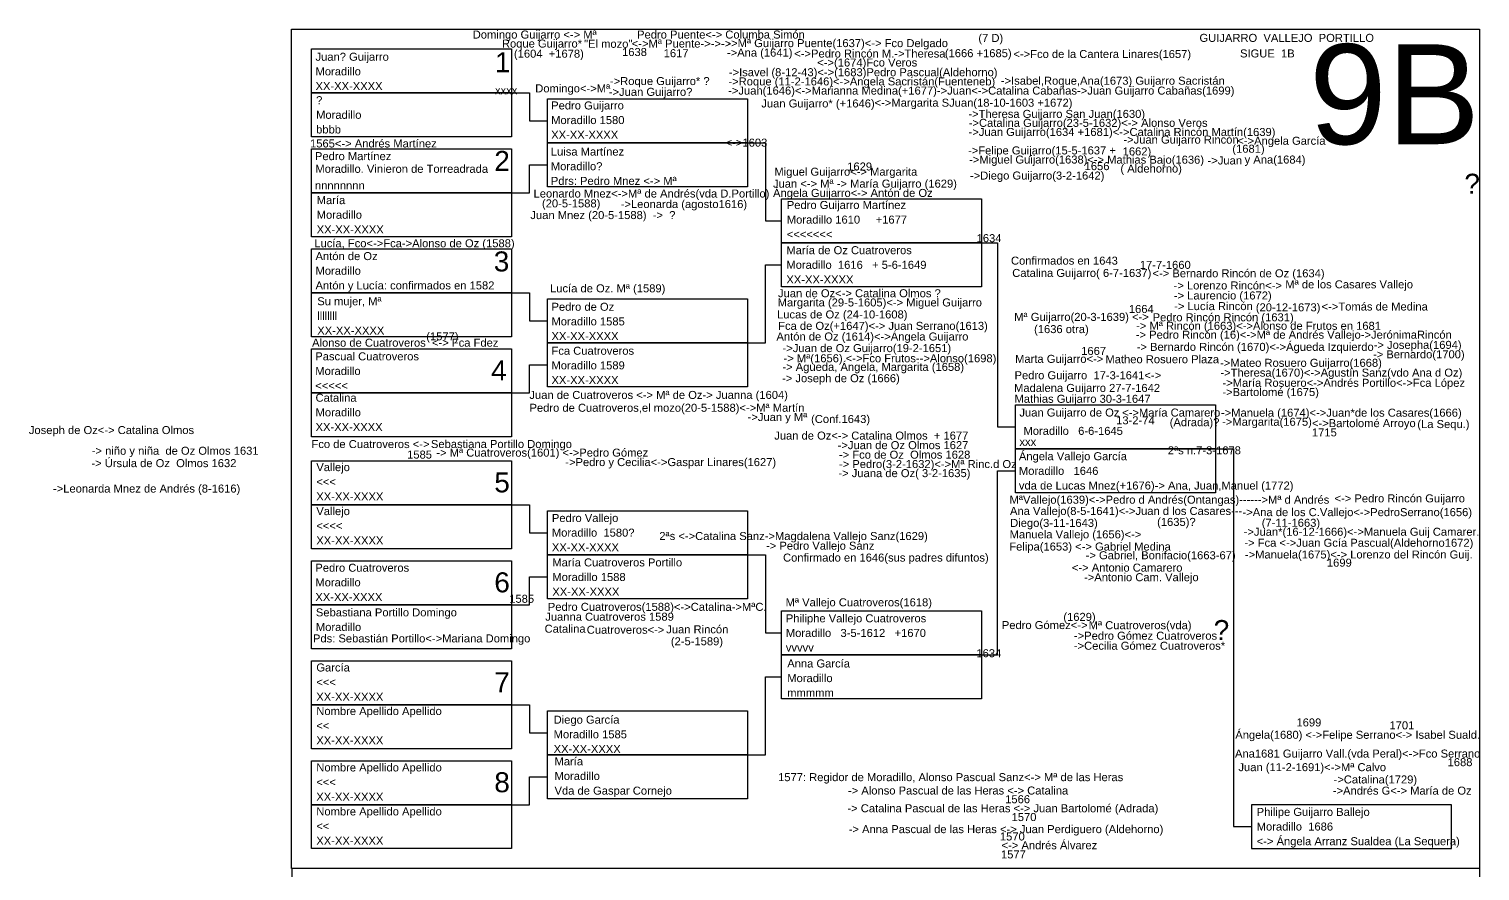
# Model space of a CAD drawing. Header units: millimetres. Extents: x -16844 to 23151, y -8543 to 4892.
# Drawn here: x -3574.9 to -3212.1, y -790.7 to -580.1 of the extents above; entities that cross this region are included whole.
import ezdxf
from ezdxf.enums import TextEntityAlignment as Align

# ---------------------------------------------------------------- set-up
doc = ezdxf.new("R2010")
doc.units = ezdxf.units.MM
doc.layers.add('Guijarro', color=90, linetype='Continuous')
doc.styles.add('Arial', font='arial.ttf', dxfattribs={"height": 0.01})

# ---------------------------------------------------------------- blocks, each defined once
blk = doc.blocks.new('Hoja superior')
for points in [[(0, 210), (297, 210), (297, 0), (0, 0)], [(5, 205), (55, 205), (55, 194), (5, 194)], [(5, 194), (55, 194), (55, 183), (5, 183)], [(64, 192.5), (114, 192.5), (114, 181.5), (64, 181.5)], [(64, 181.5), (114, 181.5), (114, 170.5), (64, 170.5)], [(5, 180), (55, 180), (55, 169), (5, 169)], [(5, 169), (55, 169), (55, 158), (5, 158)], [(122.5, 167.5), (172.5, 167.5), (172.5, 156.5), (122.5, 156.5)], [(122.5, 156.5), (172.5, 156.5), (172.5, 145.5), (122.5, 145.5)], [(5, 155), (55, 155), (55, 144), (5, 144)], [(5, 144), (55, 144), (55, 133), (5, 133)], [(64, 142.5), (114, 142.5), (114, 131.5), (64, 131.5)], [(64, 131.5), (114, 131.5), (114, 120.5), (64, 120.5)], [(5, 130), (55, 130), (55, 119), (5, 119)], [(5, 119), (55, 119), (55, 108), (5, 108)], [(181, 116), (231, 116), (231, 105), (181, 105)], [(5, 102), (55, 102), (55, 91), (5, 91)], [(181, 105), (231, 105), (231, 94), (181, 94)], [(5, 91), (55, 91), (55, 80), (5, 80)], [(64, 89.5), (114, 89.5), (114, 78.5), (64, 78.5)], [(5, 77), (55, 77), (55, 66), (5, 66)], [(64, 78.5), (114, 78.5), (114, 67.5), (64, 67.5)], [(5, 66), (55, 66), (55, 55), (5, 55)], [(122.5, 64.5), (172.5, 64.5), (172.5, 53.5), (122.5, 53.5)], [(5, 52), (55, 52), (55, 41), (5, 41)], [(122.5, 53.5), (172.5, 53.5), (172.5, 42.5), (122.5, 42.5)], [(5, 41), (55, 41), (55, 30), (5, 30)], [(64, 39.5), (114, 39.5), (114, 28.5), (64, 28.5)], [(5, 27), (55, 27), (55, 16), (5, 16)], [(64, 28.5), (114, 28.5), (114, 17.5), (64, 17.5)], [(5, 16), (55, 16), (55, 5), (5, 5)], [(240, 5), (290, 5), (290, 16), (240, 16)]]:
    blk.add_lwpolyline(points, close=True)
for points in [[(55, 194), (59.5, 194), (59.5, 187), (64, 187)], [(114, 181.5), (118.5, 181.5), (118.5, 162), (122.5, 162)], [(55, 169), (59.5, 169), (59.5, 176), (64, 176)], [(172.5, 156.5), (176.5, 156.5), (176.5, 110.5), (181, 110.5)], [(114, 131.5), (118.5, 131.5), (118.5, 151), (122.5, 151)], [(55, 144), (59.5, 144), (59.5, 137), (64, 137)], [(55, 119), (59.5, 119), (59.5, 126), (64, 126)], [(231, 105), (235.5, 105), (235.5, 10.5), (240, 10.5)], [(172.5, 53.5), (176.5, 53.5), (176.5, 99.5), (181, 99.5)], [(55, 91), (59.5, 91), (59.5, 84), (64, 84)], [(114, 78.5), (118.5, 78.5), (118.5, 59), (122.5, 59)], [(55, 66), (59.5, 66), (59.5, 73), (64, 73)], [(114, 28.5), (118.5, 28.5), (118.5, 48), (122.5, 48)], [(55, 41), (59.5, 41), (59.5, 34), (64, 34)], [(55, 16), (59.5, 16), (59.5, 23), (64, 23)]]:
    blk.add_lwpolyline(points)
blk = doc.blocks.new('Hoja inferior')
for points in [[(0, -210), (297, -210), (297, 0), (0, 0)], [(5, -16), (55, -16), (55, -5), (5, -5)], [(240, -5), (290, -5), (290, -16), (240, -16)], [(5, -27), (55, -27), (55, -16), (5, -16)], [(64, -28.5), (114, -28.5), (114, -17.5), (64, -17.5)], [(64, -39.5), (114, -39.5), (114, -28.5), (64, -28.5)], [(5, -41), (55, -41), (55, -30), (5, -30)], [(5, -52), (55, -52), (55, -41), (5, -41)], [(122.5, -53.5), (172.5, -53.5), (172.5, -42.5), (122.5, -42.5)], [(122.5, -64.5), (172.5, -64.5), (172.5, -53.5), (122.5, -53.5)], [(5, -66), (55, -66), (55, -55), (5, -55)], [(5, -77), (55, -77), (55, -66), (5, -66)], [(64, -78.5), (114, -78.5), (114, -67.5), (64, -67.5)], [(64, -89.5), (114, -89.5), (114, -78.5), (64, -78.5)], [(5, -91), (55, -91), (55, -80), (5, -80)], [(5, -102), (55, -102), (55, -91), (5, -91)], [(181, -105), (231, -105), (231, -94), (181, -94)], [(181, -116), (231, -116), (231, -105), (181, -105)], [(5, -119), (55, -119), (55, -108), (5, -108)], [(5, -130), (55, -130), (55, -119), (5, -119)], [(64, -131.5), (114, -131.5), (114, -120.5), (64, -120.5)], [(5, -144), (55, -144), (55, -133), (5, -133)], [(64, -142.5), (114, -142.5), (114, -131.5), (64, -131.5)], [(5, -155), (55, -155), (55, -144), (5, -144)], [(122.5, -156.5), (172.5, -156.5), (172.5, -145.5), (122.5, -145.5)], [(5, -169), (55, -169), (55, -158), (5, -158)], [(122.5, -167.5), (172.5, -167.5), (172.5, -156.5), (122.5, -156.5)], [(5, -180), (55, -180), (55, -169), (5, -169)], [(64, -181.5), (114, -181.5), (114, -170.5), (64, -170.5)], [(5, -194), (55, -194), (55, -183), (5, -183)], [(64, -192.5), (114, -192.5), (114, -181.5), (64, -181.5)], [(5, -205), (55, -205), (55, -194), (5, -194)]]:
    blk.add_lwpolyline(points, close=True)
for points in [[(231, -105), (235.5, -105), (235.5, -10.5), (240, -10.5)], [(55, -16), (59.5, -16), (59.5, -23), (64, -23)], [(114, -28.5), (118.5, -28.5), (118.5, -48), (122.5, -48)], [(55, -41), (59.5, -41), (59.5, -34), (64, -34)], [(172.5, -53.5), (176.5, -53.5), (176.5, -99.5), (181, -99.5)], [(114, -78.5), (118.5, -78.5), (118.5, -59), (122.5, -59)], [(55, -66), (59.5, -66), (59.5, -73), (64, -73)], [(55, -91), (59.5, -91), (59.5, -84), (64, -84)], [(172.5, -156.5), (176.5, -156.5), (176.5, -110.5), (181, -110.5)], [(55, -119), (59.5, -119), (59.5, -126), (64, -126)], [(114, -131.5), (118.5, -131.5), (118.5, -151), (122.5, -151)], [(55, -144), (59.5, -144), (59.5, -137), (64, -137)], [(114, -181.5), (118.5, -181.5), (118.5, -162), (122.5, -162)], [(55, -169), (59.5, -169), (59.5, -176), (64, -176)], [(55, -194), (59.5, -194), (59.5, -187), (64, -187)]]:
    blk.add_lwpolyline(points)
blk = doc.blocks.new('Casilla')
at = {"style": 'Arial'}
for tag, p in [('NOMBRE', (0.88, 8.08)), ('LUGAR_NACIMIENTO', (0.88, 4.42)), ('FECHA', (0.88, 0.75))]:
    blk.add_attdef(tag, p, '', height=2, dxfattribs=at)
blk = doc.blocks.new('Hermanos')
at = {"style": 'Arial'}
blk.add_attdef('NOMBRE', (0, 0), '', height=2, dxfattribs=at)

msp = doc.modelspace()

# ---------------------------------------------------------------- block references
ref = msp.add_blockref('Hermanos', (-3500.41, -582.51))
ref.add_attrib('NOMBRE', '                                               Domingo Guijarro <-> Mª             Pedro Puente<-> Columba Simón', (-3500.41, -582.51), dxfattribs={"color": 111, "height": 2, "style": 'Arial'})
ref = msp.add_blockref('Hermanos', (-3456.63, -584.76))
ref.add_attrib('NOMBRE', 'Roque Guijarro*                <->Mª Puente->->->', (-3456.63, -584.76), dxfattribs={"color": 111, "height": 2, "style": 'Arial'})
for name, p, values in [('Hermanos', (-3437.64, -584.82), {'NOMBRE': '  "El mozo" '}), ('Hermanos', (-3405.7, -584.65), {'NOMBRE': '       ->Mª Guijarro Puente(1637)<-> Fco Delgado'}), ('Casilla', (-3504.11, -596.14), {'NOMBRE': 'Juan? Guijarro', 'LUGAR_NACIMIENTO': 'Moradillo', 'FECHA': 'XX-XX-XXXX'}), ('Hermanos', (-3454.4, -587.29), {'NOMBRE': ' (1604  +1678)'}), ('Hermanos', (-3426.6, -586.88), {'NOMBRE': '1638   '}), ('Hermanos', (-3416.19, -587.17), {'NOMBRE': '1617  '}), ('Hermanos', (-3401.93, -587.02), {'NOMBRE': '  ->Ana (1641) '}), ('Hermanos', (-3401.4, -587.26), {'NOMBRE': '                       <->Pedro Rincón M.->Theresa '}), ('Hermanos', (-3394.88, -589.5), {'NOMBRE': '                      <->(1674)Fco Veros '}), ('Hermanos', (-3369.19, -587.17), {'NOMBRE': '                              (1666 +1685)'}), ('Hermanos', (-3328.76, -587.37), {'NOMBRE': '<->Fco de la Cantera Linares(1657)'}), ('Hermanos', (-3417.75, -591.93), {'NOMBRE': '                       ->Isavel (8-12-43)<->(1683)Pedro Pascual(Aldehorno) '}), ('Hermanos', (-3419.48, -596.52), {'NOMBRE': '                         ->Juan(1646)<->Marianna Medina(+1677)->Juan<->Catalina Cabañas->Juan Guijarro Cabañas(1699)'}), ('Hermanos', (-3418.64, -594.23), {'NOMBRE': '                        ->Roque (11-2-1646)<->Ángela Sacristán(Fuenteneb) '}), ('Hermanos', (-3346.66, -594.05), {'NOMBRE': '                   ->Isabel,Roque,Ana(1673) Guijarro Sacristán'}), ('Casilla', (-3503.96, -607), {'NOMBRE': '?', 'LUGAR_NACIMIENTO': 'Moradillo ', 'FECHA': 'bbbb'}), ('Hermanos', (-3458.37, -596.46), {'NOMBRE': 'xxxx'}), ('Casilla', (-3445.2, -608.32), {'NOMBRE': 'Pedro Guijarro', 'LUGAR_NACIMIENTO': 'Moradillo 1580', 'FECHA': 'XX-XX-XXXX'}), ('Hermanos', (-3358.6, -606.87), {'NOMBRE': '                        ->Juan Guijarro(1634 +1681)<->Catalina Rincón Martín(1639)'}), ('Hermanos', (-3504.6, -609.75), {'NOMBRE': '1565<-> Andrés Martínez'}), ('Hermanos', (-3406.13, -609.54), {'NOMBRE': '       <->1603'}), ('Hermanos', (-3367.24, -608.78), {'NOMBRE': '                                                                                     ->Juan Guijarro Rincón'}), ('Hermanos', (-3285.68, -611.06), {'NOMBRE': '               (1681)'}), ('Hermanos', (-3289.09, -609.07), {'NOMBRE': '                     <->Ángela García           '}), ('Casilla', (-3445.28, -619.86), {'NOMBRE': 'Luisa Martínez', 'LUGAR_NACIMIENTO': 'Moradillo?', 'FECHA': 'Pdrs: Pedro Mnez <-> Mª'}), ('Hermanos', (-3357.96, -611.49), {'NOMBRE': '                       ->Felipe Guijarro(15-5-1637 +'}), ('Hermanos', (-3361.57, -613.77), {'NOMBRE': '                            ->Miguel Guijarro(1638)'}), ('Hermanos', (-3325.05, -613.8), {'NOMBRE': '                   <-> Mathias Bajo(1636)     '}), ('Hermanos', (-3301.45, -611.73), {'NOMBRE': '1662)   '}), ('Hermanos', (-3284.89, -614), {'NOMBRE': '      ->Juan '}), ('Hermanos', (-3332.28, -613.77), {'NOMBRE': '                                                                               y Ana(1684)'}), ('Hermanos', (-3388.51, -616.81), {'NOMBRE': 'Miguel Guijarro<-> Margarita'}), ('Hermanos', (-3370.31, -615.51), {'NOMBRE': '1629'}), ('Hermanos', (-3359.81, -617.77), {'NOMBRE': '                          ->Diego Guijarro(3-2-1642)'}), ('Hermanos', (-3325.71, -615.42), {'NOMBRE': '                   1656          '}), ('Hermanos', (-3322.97, -616.02), {'NOMBRE': '                           ( Aldehorno)'}), ('Hermanos', (-3449.5, -622.27), {'NOMBRE': ' Leonardo Mnez<->Mª de Andrés(vda D.Portillo)'}), ('Casilla', (-3503.82, -632), {'NOMBRE': 'María', 'LUGAR_NACIMIENTO': 'Moradillo', 'FECHA': 'XX-XX-XXXX'}), ('Hermanos', (-3460.59, -624.74), {'NOMBRE': '                  (20-5-1588)'}), ('Hermanos', (-3430.82, -624.9), {'NOMBRE': '     ->Leonarda (agosto1616)'}), ('Casilla', (-3386.29, -633.21), {'NOMBRE': 'Pedro Guijarro Martínez', 'LUGAR_NACIMIENTO': 'Moradillo 1610     +1677', 'FECHA': '<<<<<<<'}), ('Hermanos', (-3450.29, -627.66), {'NOMBRE': ' Juan Mnez (20-5-1588)  ->  ?'}), ('Hermanos', (-3503.53, -634.71), {'NOMBRE': 'Lucía, Fco<->Fca->Alonso de Oz (1588)'}), ('Casilla', (-3386.4, -644.52), {'NOMBRE': 'María de Oz Cuatroveros', 'LUGAR_NACIMIENTO': 'Moradillo  1616   + 5-6-1649', 'FECHA': 'XX-XX-XXXX'}), ('Hermanos', (-3351.93, -633.43), {'NOMBRE': '                  1634'}), ('Casilla', (-3504.11, -646), {'NOMBRE': 'Antón de Oz', 'LUGAR_NACIMIENTO': 'Moradillo', 'FECHA': 'Antón y Lucía: confirmados en 1582 '}), ('Hermanos', (-3307.26, -640.11), {'NOMBRE': '             17-7-1660'}), ('Hermanos', (-3329.06, -642.13), {'NOMBRE': 'Catalina Guijarro( 6-7-1637)'}), ('Hermanos', (-3444.6, -645.98), {'NOMBRE': 'Lucía de Oz. Mª (1589)'}), ('Casilla', (-3503.67, -657.29), {'NOMBRE': 'Su mujer, Mª', 'LUGAR_NACIMIENTO': 'llllllll', 'FECHA': 'XX-XX-XXXX'}), ('Casilla', (-3445.12, -658.67), {'NOMBRE': 'Pedro de Oz', 'LUGAR_NACIMIENTO': 'Moradillo 1585', 'FECHA': 'XX-XX-XXXX'}), ('Hermanos', (-3387.7, -649.51), {'NOMBRE': 'Margarita (29-5-1605)<-> Miguel Guijarro'}), ('Hermanos', (-3313.88, -651.15), {'NOMBRE': '                  1664'}), ('Hermanos', (-3288.66, -647.77), {'NOMBRE': '-> Laurencio (1672)'}), ('Hermanos', (-3268.17, -650.73), {'NOMBRE': '(20-12-1673)'}), ('Hermanos', (-3328.56, -653.12), {'NOMBRE': 'Mª Guijarro(20-3-1639) <-> '}), ('Hermanos', (-3476.32, -657.98), {'NOMBRE': ' (1577)'}), ('Hermanos', (-3387.57, -655.36), {'NOMBRE': 'Fca de Oz(+1647)<-> Juan Serrano(1613)'}), ('Hermanos', (-3298.17, -657.57), {'NOMBRE': '-> Pedro Rincón (16)<->Mª de Andrés Vallejo->JerónimaRincón'}), ('Hermanos', (-3298.09, -655.35), {'NOMBRE': '-> Mª Rincón (1663)<->Alonso de Frutos en 1681'}), ('Hermanos', (-3504.09, -659.57), {'NOMBRE': 'Alonso de Cuatroveros  <-> Fca Fdez'}), ('Casilla', (-3445.12, -669.67), {'NOMBRE': 'Fca Cuatroveros', 'LUGAR_NACIMIENTO': 'Moradillo 1589', 'FECHA': 'XX-XX-XXXX'}), ('Hermanos', (-3386.48, -660.93), {'NOMBRE': '->Juan de Oz Guijarro(19-2-1651)'}), ('Hermanos', (-3312.59, -661.64), {'NOMBRE': ' 1667'}), ('Hermanos', (-3293.03, -660.12), {'NOMBRE': '                                                                      -> Josepha(1694)'}), ('Casilla', (-3504.17, -671.07), {'NOMBRE': 'Pascual Cuatroveros', 'LUGAR_NACIMIENTO': 'Moradillo ', 'FECHA': '<<<<<'}), ('Hermanos', (-3386.52, -665.63), {'NOMBRE': '-> Águeda, Ángela, Margarita (1658)'}), ('Hermanos', (-3328.34, -663.62), {'NOMBRE': 'Marta Guijarro<->'}), ('Hermanos', (-3277.1, -664.61), {'NOMBRE': '->Mateo Rosuero Guijarro(1668)  '}), ('Hermanos', (-3386.6, -668.46), {'NOMBRE': '-> Joseph de Oz (1666)'}), ('Hermanos', (-3328.48, -667.72), {'NOMBRE': 'Pedro Guijarro  17-3-1641<->'}), ('Hermanos', (-3277.03, -667.06), {'NOMBRE': '->Theresa(1670)<->Agustín Sanz(vdo Ana d Oz)'}), ('Hermanos', (-3449.76, -672.64), {'NOMBRE': 'Juan de Cuatroveros <-> Mª de Oz-> Juanna (1604)'}), ('Hermanos', (-3328.6, -670.89), {'NOMBRE': 'Madalena Guijarro 27-7-1642'}), ('Hermanos', (-3277.31, -671.92), {'NOMBRE': ' ->Bartolomé (1675)'}), ('Casilla', (-3504.1, -681.42), {'NOMBRE': 'Catalina', 'LUGAR_NACIMIENTO': 'Moradillo', 'FECHA': 'XX-XX-XXXX'}), ('Hermanos', (-3449.74, -675.85), {'NOMBRE': 'Pedro de Cuatroveros,el mozo(20-5-1588)<->Mª Martín  '}), ('Hermanos', (-3328.49, -673.61), {'NOMBRE': 'Mathias Guijarro 30-3-1647'}), ('Hermanos', (-3395.99, -678.17), {'NOMBRE': ' ->Juan y Mª '}), ('Hermanos', (-3380.12, -678.66), {'NOMBRE': ' (Conf.1643)'}), ('Hermanos', (-3315.5, -678.99), {'NOMBRE': '                13-2-74'}), ('Hermanos', (-3301.57, -677.05), {'NOMBRE': '<->María Camarero'}), ('Hermanos', (-3302.11, -679.46), {'NOMBRE': '                (Adrada)?'}), ('Hermanos', (-3276.59, -679.35), {'NOMBRE': '->Margarita(1675)          '}), ('Hermanos', (-3254.13, -679.7), {'NOMBRE': '<->Bartolomé Arroyo '}), ('Hermanos', (-3237.1, -679.93), {'NOMBRE': '            (La Sequ.)'}), ('Hermanos', (-3268.11, -682.01), {'NOMBRE': '                  1715'}), ('Casilla', (-3328.27, -696.05), {'NOMBRE': 'Ángela Vallejo García', 'LUGAR_NACIMIENTO': 'Moradillo   1646', 'FECHA': 'vda de Lucas Mnez(+1676)-> Ana, Juan,Manuel (1772)                         '}), ('Hermanos', (-3290.94, -686.49), {'NOMBRE': ' 2ªs n.7-3-1678'}), ('Casilla', (-3503.91, -698.78), {'NOMBRE': 'Vallejo', 'LUGAR_NACIMIENTO': '<<<', 'FECHA': 'XX-XX-XXXX'}), ('Hermanos', (-3446.23, -689.44), {'NOMBRE': '       ->Pedro y Cecilia<->Gaspar Linares(1627)'}), ('Casilla', (-3503.91, -709.78), {'NOMBRE': 'Vallejo', 'LUGAR_NACIMIENTO': '<<<<', 'FECHA': 'XX-XX-XXXX'}), ('Hermanos', (-3329.62, -701.66), {'NOMBRE': 'Ana Vallejo(8-5-1641)<->Juan d los Casares---'}), ('Hermanos', (-3329.73, -698.84), {'NOMBRE': 'MªVallejo(1639)<->Pedro d Andrés(Ontangas)------>Mª d Andrés'}), ('Hermanos', (-3271.49, -701.96), {'NOMBRE': '->Ana de los C.Vallejo<->PedroSerrano(1656)'}), ('Casilla', (-3445.02, -711.5), {'NOMBRE': 'Pedro Vallejo', 'LUGAR_NACIMIENTO': 'Moradillo  1580?', 'FECHA': 'XX-XX-XXXX'}), ('Hermanos', (-3329.57, -704.65), {'NOMBRE': 'Diego(3-11-1643)'}), ('Hermanos', (-3306.81, -704.4), {'NOMBRE': '                  (1635)?'}), ('Hermanos', (-3266.69, -704.62), {'NOMBRE': '(7-11-1663) '}), ('Hermanos', (-3329.71, -707.51), {'NOMBRE': 'Manuela Vallejo (1656)<->'}), ('Hermanos', (-3329.79, -710.56), {'NOMBRE': 'Felipa(1653) <-> Gabriel Medina '}), ('Hermanos', (-3343.31, -712.74), {'NOMBRE': '                                          -> Gabriel, Bonifacio(1663-67)'}), ('Hermanos', (-3271.02, -709.61), {'NOMBRE': '-> Fca <->Juan Gcía Pascual(Aldehorno1672)'}), ('Casilla', (-3504.15, -723.94), {'NOMBRE': 'Pedro Cuatroveros', 'LUGAR_NACIMIENTO': 'Moradillo', 'FECHA': 'XX-XX-XXXX'}), ('Casilla', (-3444.91, -722.61), {'NOMBRE': 'María Cuatroveros Portillo', 'LUGAR_NACIMIENTO': 'Moradillo 1588', 'FECHA': 'XX-XX-XXXX'}), ('Hermanos', (-3386.35, -713.32), {'NOMBRE': 'Confirmado en 1646(sus padres difuntos)'}), ('Hermanos', (-3314.93, -715.83), {'NOMBRE': ' <-> Antonio Camarero '}), ('Hermanos', (-3265.14, -714.59), {'NOMBRE': '                   1699'}), ('Hermanos', (-3312.66, -718.23), {'NOMBRE': '  ->Antonio Cam. Vallejo'}), ('Hermanos', (-3386.49, -724.51), {'NOMBRE': ' Mª Vallejo Cuatroveros(1618)'}), ('Casilla', (-3386.53, -736.59), {'NOMBRE': 'Philiphe Vallejo Cuatroveros', 'LUGAR_NACIMIENTO': 'Moradillo   3-5-1612   +1670', 'FECHA': 'vvvvv'}), ('Hermanos', (-3337.09, -730.2), {'NOMBRE': '       Pedro Gómez<->'}), ('Hermanos', (-3316.94, -730.23), {'NOMBRE': '         Mª Cuatroveros(vda)'}), ('Hermanos', (-3347.01, -732.86), {'NOMBRE': '                                           ->Pedro Gómez Cuatroveros '}), ('Hermanos', (-3338.02, -737.24), {'NOMBRE': '1634'}), ('Casilla', (-3503.91, -748.89), {'NOMBRE': 'García', 'LUGAR_NACIMIENTO': '<<<', 'FECHA': 'XX-XX-XXXX'}), ('Casilla', (-3386.18, -747.89), {'NOMBRE': 'Anna García', 'LUGAR_NACIMIENTO': 'Moradillo                                    ', 'FECHA': 'mmmmm'}), ('Casilla', (-3503.91, -759.78), {'NOMBRE': 'Nombre Apellido Apellido', 'LUGAR_NACIMIENTO': '<<', 'FECHA': 'XX-XX-XXXX'}), ('Casilla', (-3444.58, -761.94), {'NOMBRE': 'Diego García', 'LUGAR_NACIMIENTO': 'Moradillo 1585', 'FECHA': 'XX-XX-XXXX'}), ('Hermanos', (-3260.33, -754.55), {'NOMBRE': '   1699'}), ('Hermanos', (-3237.08, -755.28), {'NOMBRE': '   1701'}), ('Hermanos', (-3273.3, -757.64), {'NOMBRE': 'Ángela(1680) <->Felipe Serrano<-> Isabel Suald.'}), ('Hermanos', (-3273.37, -762.34), {'NOMBRE': 'Ana1681 Guijarro Vall.(vda Peral)<->Fco Serrano'}), ('Casilla', (-3503.91, -773.89), {'NOMBRE': 'Nombre Apellido Apellido', 'LUGAR_NACIMIENTO': '<<<', 'FECHA': 'XX-XX-XXXX'}), ('Casilla', (-3444.36, -772.36), {'NOMBRE': 'María ', 'LUGAR_NACIMIENTO': 'Moradillo                                    ', 'FECHA': 'Vda de Gaspar Cornejo'}), ('Hermanos', (-3272.51, -765.74), {'NOMBRE': 'Juan (11-2-1691)<->Mª Calvo'}), ('Hermanos', (-3222.55, -764.49), {'NOMBRE': '   1688'}), ('Hermanos', (-3248.73, -768.81), {'NOMBRE': '->Catalina(1729)'}), ('Hermanos', (-3370.12, -771.58), {'NOMBRE': '-> Alonso Pascual de las Heras <-> Catalina'}), ('Hermanos', (-3330.82, -773.76), {'NOMBRE': '1566'}), ('Casilla', (-3503.91, -784.89), {'NOMBRE': 'Nombre Apellido Apellido', 'LUGAR_NACIMIENTO': '<<', 'FECHA': 'XX-XX-XXXX'}), ('Hermanos', (-3370.26, -776.02), {'NOMBRE': '-> Catalina Pascual de las Heras <-> Juan Bartolomé (Adrada)'}), ('Hermanos', (-3329.22, -778.22), {'NOMBRE': '1570'}), ('Casilla', (-3268.83, -785.01), {'NOMBRE': 'Philipe Guijarro Ballejo', 'LUGAR_NACIMIENTO': 'Moradillo  1686', 'FECHA': '<-> Ángela Arranz Sualdea (La Sequera)'}), ('Hermanos', (-3369.94, -781.24), {'NOMBRE': '-> Anna Pascual de las Heras <-> Juan Perdiguero (Aldehorno)'}), ('Hermanos', (-3332.14, -783.08), {'NOMBRE': '1570'}), ('Hermanos', (-3352.68, -785.27), {'NOMBRE': '                           <-> Andrés Álvarez'}), ('Hermanos', (-3331.87, -787.56), {'NOMBRE': '1577'})]:
    msp.add_blockref(name, p).add_auto_attribs(values)
ref = msp.add_blockref('Hermanos', (-3338.3, -583.36))
ref.add_attrib('NOMBRE', ' (7 D)', (-3338.3, -583.36), dxfattribs={"color": 6, "height": 2, "style": 'Arial'})
ref = msp.add_blockref('Hermanos', (-3282.25, -583.34))
ref.add_attrib('NOMBRE', 'GUIJARRO  VALLEJO  PORTILLO', (-3282.25, -583.34), dxfattribs={"color": 3, "height": 2, "style": 'Arial'})
ref = msp.add_blockref('Hermanos', (-3272.11, -587.23))
ref.add_attrib('NOMBRE', 'SIGUE  1B', (-3272.11, -587.23), dxfattribs={"color": 3, "height": 2, "style": 'Arial'})
ref = msp.add_blockref('Hermanos', (-3448.3, -595.97))
ref.add_attrib('NOMBRE', 'Domingo<->Mª', (-3448.3, -595.97), dxfattribs={"color": 0, "height": 2, "style": 'Arial'})
ref = msp.add_blockref('Casilla', (-3430.79, -597.59))
ref.add_attrib('FECHA', '->Juan Guijarro?', (-3429.91, -596.84), dxfattribs={"color": 60, "height": 2, "style": 'Arial'})
ref = msp.add_blockref('Hermanos', (-3429.63, -594.14))
ref.add_attrib('NOMBRE', '->Roque Guijarro* ?', (-3429.63, -594.14), dxfattribs={"color": 111, "height": 2, "style": 'Arial'})
ref = msp.add_blockref('Casilla', (-3392.66, -600.49))
ref.add_attrib('FECHA', 'Juan Guijarro* (+1646)', (-3391.78, -599.74), dxfattribs={"color": 60, "height": 2, "style": 'Arial'})
ref = msp.add_blockref('Hermanos', (-3383.65, -599.55))
ref.add_attrib('NOMBRE', '                          <->Margarita SJuan(18-10-1603 +1672)', (-3383.65, -599.55), dxfattribs={"color": 60, "height": 2, "style": 'Arial'})
ref = msp.add_blockref('Hermanos', (-3360.21, -602.35))
ref.add_attrib('NOMBRE', '                          ->Theresa Guijarro San Juan(1630) ', (-3360.21, -602.35), dxfattribs={"color": 0, "height": 2, "style": 'Arial'})
ref = msp.add_blockref('Hermanos', (-3361.66, -604.59))
ref.add_attrib('NOMBRE', '                            ->Catalina Guijarro(23-5-1632)<-> Alonso Veros ', (-3361.66, -604.59), dxfattribs={"color": 0, "height": 2, "style": 'Arial'})
ref = msp.add_blockref('Casilla', (-3504.25, -621))
ref.add_attrib('NOMBRE', 'Pedro Martínez', (-3503.37, -612.92), dxfattribs={"color": 0, "height": 2, "style": 'Arial'})
ref.add_attrib('FECHA', 'nnnnnnnn', (-3503.37, -620.25), dxfattribs={"height": 2, "style": 'Arial'})
ref = msp.add_blockref('Casilla', (-3504.14, -616.84))
ref.add_attrib('FECHA', 'Moradillo. Vinieron de Torreadrada', (-3503.26, -616.09), dxfattribs={"height": 2, "style": 'Arial'})
ref = msp.add_blockref('Hermanos', (-3388.85, -622.12))
ref.add_attrib('NOMBRE', 'Ángela Guijarro<-> Antón de Oz', (-3388.85, -622.12), dxfattribs={"color": 3, "height": 2, "style": 'Arial'})
ref = msp.add_blockref('Hermanos', (-3388.87, -619.79))
ref.add_attrib('NOMBRE', 'Juan <-> Mª -> María Guijarro (1629)', (-3388.87, -619.79), dxfattribs={"color": 0, "height": 2, "style": 'Arial'})
ref = msp.add_blockref('Hermanos', (-3329.37, -639.05))
ref.add_attrib('NOMBRE', 'Confirmados en 1643', (-3329.37, -639.05), dxfattribs={"color": 9, "height": 2, "style": 'Arial'})
ref = msp.add_blockref('Hermanos', (-3293.99, -642.22))
ref.add_attrib('NOMBRE', '<-> Bernardo Rincón de Oz (1634)', (-3293.99, -642.22), dxfattribs={"color": 1, "height": 2, "style": 'Arial'})
ref = msp.add_blockref('Casilla', (-3388.49, -647.96))
ref.add_attrib('FECHA', 'Juan de Oz<-> Catalina Olmos ?', (-3387.61, -647.21), dxfattribs={"color": 2, "height": 2, "style": 'Arial'})
ref = msp.add_blockref('Hermanos', (-3288.72, -645.26))
ref.add_attrib('NOMBRE', '-> Lorenzo Rincón<->                     ', (-3288.72, -645.26), dxfattribs={"color": 7, "height": 2, "style": 'Arial'})
ref = msp.add_blockref('Hermanos', (-3261.57, -644.98))
ref.add_attrib('NOMBRE', ' Mª de los Casares Vallejo', (-3261.57, -644.98), dxfattribs={"color": 0, "height": 2, "style": 'Arial'})
ref = msp.add_blockref('Hermanos', (-3288.58, -650.43))
ref.add_attrib('NOMBRE', '-> Lucía Rincón                     ', (-3288.58, -650.43), dxfattribs={"color": 7, "height": 2, "style": 'Arial'})
ref = msp.add_blockref('Hermanos', (-3266.47, -650.53))
ref.add_attrib('NOMBRE', '                   <->Tomás de Medina', (-3266.47, -650.53), dxfattribs={"color": 7, "height": 2, "style": 'Arial'})
ref = msp.add_blockref('Hermanos', (-3387.85, -652.51))
ref.add_attrib('NOMBRE', 'Lucas de Oz (24-10-1608)', (-3387.85, -652.51), dxfattribs={"color": 0, "height": 2, "style": 'Arial'})
ref = msp.add_blockref('Hermanos', (-3312.58, -653.22))
ref.add_attrib('NOMBRE', '                        Pedro Rincón Rincón (1631)', (-3312.58, -653.22), dxfattribs={"color": 1, "height": 2, "style": 'Arial'})
ref = msp.add_blockref('Hermanos', (-3388, -658.03))
ref.add_attrib('NOMBRE', 'Antón de Oz (1614)<->Ángela Guijarro', (-3388, -658.03), dxfattribs={"color": 3, "height": 2, "style": 'Arial'})
ref = msp.add_blockref('Hermanos', (-3323.6, -656.18))
ref.add_attrib('NOMBRE', '(1636 otra)', (-3323.6, -656.18), dxfattribs={"color": 1, "height": 2, "style": 'Arial'})
ref = msp.add_blockref('Hermanos', (-3318.9, -660.62))
ref.add_attrib('NOMBRE', '                           -> Bernardo Rincón (1670)<->Águeda Izquierdo', (-3318.9, -660.62), dxfattribs={"color": 7, "height": 2, "style": 'Arial'})
ref = msp.add_blockref('Hermanos', (-3386.23, -663.47))
ref.add_attrib('NOMBRE', '-> Mª(1656) <->Fco Frutos-->Alonso(1698)', (-3386.23, -663.47), dxfattribs={"color": 221, "height": 2, "style": 'Arial'})
ref = msp.add_blockref('Hermanos', (-3306.54, -663.71))
ref.add_attrib('NOMBRE', ' Matheo Rosuero Plaza', (-3306.54, -663.71), dxfattribs={"color": 6, "height": 2, "style": 'Arial'})
ref = msp.add_blockref('Hermanos', (-3250.51, -662.48))
ref.add_attrib('NOMBRE', '               -> Bernardo(1700)', (-3250.51, -662.48), dxfattribs={"color": 0, "height": 2, "style": 'Arial'})
ref = msp.add_blockref('Hermanos', (-3276.5, -669.61))
ref.add_attrib('NOMBRE', '->María Rosuero<->Andrés Portillo<->Fca López', (-3276.5, -669.61), dxfattribs={"color": 0, "height": 2, "style": 'Arial'})
ref = msp.add_blockref('Casilla', (-3328.14, -685.13))
ref.add_attrib('NOMBRE', 'Juan Guijarro de Oz            ', (-3327.26, -677.04), dxfattribs={"color": 3, "height": 2, "style": 'Arial'})
ref.add_attrib('FECHA', 'xxx', (-3327.26, -684.38), dxfattribs={"height": 2, "style": 'Arial'})
ref = msp.add_blockref('Hermanos', (-3276.88, -677.08))
ref.add_attrib('NOMBRE', '->Manuela (1674)<->Juan*de los Casares(1666)', (-3276.88, -677.08), dxfattribs={"color": 9, "height": 2, "style": 'Arial'})
ref = msp.add_blockref('Casilla', (-3575.77, -682.18))
ref.add_attrib('FECHA', 'Joseph de Oz<-> Catalina Olmos', (-3574.89, -681.43), dxfattribs={"color": 2, "height": 2, "style": 'Arial'})
ref = msp.add_blockref('Casilla', (-3389.43, -683.56))
ref.add_attrib('FECHA', 'Juan de Oz<-> Catalina Olmos  + 1677', (-3388.56, -682.81), dxfattribs={"color": 2, "height": 2, "style": 'Arial'})
ref = msp.add_blockref('Casilla', (-3327.12, -686.04))
ref.add_attrib('LUGAR_NACIMIENTO', 'Moradillo   6-6-1645      ', (-3326.24, -681.63), dxfattribs={"height": 2, "style": 'Arial'})
ref = msp.add_blockref('Hermanos', (-3559.16, -686.6))
ref.add_attrib('NOMBRE', '-> niño y niña  de Oz Olmos 1631', (-3559.16, -686.6), dxfattribs={"color": 2, "height": 2, "style": 'Arial'})
ref = msp.add_blockref('Casilla', (-3505.11, -685.68))
ref.add_attrib('FECHA', 'Fco de Cuatroveros <->', (-3504.24, -684.93), dxfattribs={"height": 2, "style": 'Arial'})
ref = msp.add_blockref('Casilla', (-3481.21, -688.31))
ref.add_attrib('FECHA', '1585', (-3480.33, -687.56), dxfattribs={"height": 2, "style": 'Arial'})
ref = msp.add_blockref('Casilla', (-3475.26, -685.66))
ref.add_attrib('FECHA', 'Sebastiana Portillo Domingo', (-3474.38, -684.91), dxfattribs={"height": 2, "style": 'Arial'})
ref = msp.add_blockref('Hermanos', (-3494.76, -687.07))
ref.add_attrib('NOMBRE', '                            -> Mª Cuatroveros(1601) <->Pedro Gómez', (-3494.76, -687.07), dxfattribs={"color": 0, "height": 2, "style": 'Arial'})
ref = msp.add_blockref('Hermanos', (-3372.71, -685.2))
ref.add_attrib('NOMBRE', '->Juan de Oz Olmos 1627', (-3372.71, -685.2), dxfattribs={"color": 2, "height": 2, "style": 'Arial'})
ref = msp.add_blockref('Hermanos', (-3372.37, -687.58))
ref.add_attrib('NOMBRE', '-> Fco de Oz  Olmos 1628', (-3372.37, -687.58), dxfattribs={"color": 2, "height": 2, "style": 'Arial'})
ref = msp.add_blockref('Hermanos', (-3559.26, -689.7))
ref.add_attrib('NOMBRE', '-> Úrsula de Oz  Olmos 1632', (-3559.26, -689.7), dxfattribs={"color": 2, "height": 2, "style": 'Arial'})
ref = msp.add_blockref('Hermanos', (-3372.37, -689.93))
ref.add_attrib('NOMBRE', '-> Pedro(3-2-1632)<->Mª Rinc.d Oz', (-3372.37, -689.93), dxfattribs={"color": 2, "height": 2, "style": 'Arial'})
ref = msp.add_blockref('Hermanos', (-3372.51, -692.2))
ref.add_attrib('NOMBRE', '-> Juana de Oz( 3-2-1635)', (-3372.51, -692.2), dxfattribs={"color": 2, "height": 2, "style": 'Arial'})
ref = msp.add_blockref('Hermanos', (-3570.41, -696.06))
ref.add_attrib('NOMBRE', '  ->Leonarda Mnez de Andrés (8-1616)', (-3570.41, -696.06), dxfattribs={"color": 9, "height": 2, "style": 'Arial'})
ref = msp.add_blockref('Hermanos', (-3248.49, -698.51))
ref.add_attrib('NOMBRE', '<-> Pedro Rincón Guijarro', (-3248.49, -698.51), dxfattribs={"color": 3, "height": 2, "style": 'Arial'})
ref = msp.add_blockref('Casilla', (-3418.15, -708.68))
ref.add_attrib('FECHA', '2ªs <->Catalina Sanz->Magdalena Vallejo Sanz(1629)', (-3417.28, -707.93), dxfattribs={"height": 2, "style": 'Arial'})
ref = msp.add_blockref('Hermanos', (-3271.21, -706.86))
ref.add_attrib('NOMBRE', '->Juan*(16-12-1666)<->Manuela Guij Camarer.', (-3271.21, -706.86), dxfattribs={"color": 9, "height": 2, "style": 'Arial'})
ref = msp.add_blockref('Casilla', (-3420.98, -711.1))
ref.add_attrib('FECHA', '                                      -> Pedro Vallejo Sanz', (-3420.1, -710.35), dxfattribs={"height": 2, "style": 'Arial'})
ref = msp.add_blockref('Hermanos', (-3270.89, -712.55))
ref.add_attrib('NOMBRE', '->Manuela(1675)<-> Lorenzo del Rincón Guij.', (-3270.89, -712.55), dxfattribs={"color": 6, "height": 2, "style": 'Arial'})
ref = msp.add_blockref('Casilla', (-3455.68, -724.38))
ref.add_attrib('FECHA', '1585', (-3454.8, -723.63), dxfattribs={"height": 2, "style": 'Arial'})
ref = msp.add_blockref('Casilla', (-3504.02, -735.11))
ref.add_attrib('NOMBRE', 'Sebastiana Portillo Domingo', (-3503.14, -727.03), dxfattribs={"height": 2, "style": 'Arial'})
ref.add_attrib('LUGAR_NACIMIENTO', 'Moradillo', (-3503.14, -730.69), dxfattribs={"height": 2, "style": 'Arial'})
ref = msp.add_blockref('Casilla', (-3446.02, -733.73))
ref.add_attrib('NOMBRE', 'Pedro Cuatroveros(1588)<->Catalina->MªC.', (-3445.15, -725.64), dxfattribs={"height": 2, "style": 'Arial'})
ref = msp.add_blockref('Casilla', (-3447.61, -731.86))
ref.add_attrib('FECHA', ' Catalina', (-3446.74, -731.11), dxfattribs={"height": 2, "style": 'Arial'})
ref = msp.add_blockref('Casilla', (-3446.68, -736.2))
ref.add_attrib('NOMBRE', 'Juanna Cuatroveros 1589', (-3445.8, -728.11), dxfattribs={"height": 2, "style": 'Arial'})
ref = msp.add_blockref('Hermanos', (-3317.06, -728.15))
ref.add_attrib('NOMBRE', ' (1629)', (-3317.06, -728.15), dxfattribs={"color": 0, "height": 2, "style": 'Arial'})
ref = msp.add_blockref('Casilla', (-3504.74, -734.29))
ref.add_attrib('FECHA', 'Pds: Sebastián Portillo<->Mariana Domingo', (-3503.87, -733.54), dxfattribs={"height": 2, "style": 'Arial'})
ref = msp.add_blockref('Casilla', (-3437.86, -732.12))
ref.add_attrib('FECHA', '  Cuatroveros<->', (-3436.98, -731.37), dxfattribs={"height": 2, "style": 'Arial'})
ref = msp.add_blockref('Casilla', (-3416.44, -732.02))
ref.add_attrib('FECHA', 'Juan Rincón', (-3415.56, -731.27), dxfattribs={"height": 2, "style": 'Arial'})
ref = msp.add_blockref('Casilla', (-3415.28, -735))
ref.add_attrib('FECHA', '(2-5-1589)', (-3414.4, -734.25), dxfattribs={"height": 2, "style": 'Arial'})
ref = msp.add_blockref('Hermanos', (-3313.65, -735.37))
ref.add_attrib('NOMBRE', '->Cecilia Gómez Cuatroveros*', (-3313.65, -735.37), dxfattribs={"color": 151, "height": 2, "style": 'Arial'})
ref = msp.add_blockref('Hermanos', (-3387.59, -768.24))
ref.add_attrib('NOMBRE', '1577: Regidor de Moradillo, Alonso Pascual Sanz<-> Mª de las Heras', (-3387.59, -768.24), dxfattribs={"color": 4, "height": 2, "style": 'Arial'})
at = {"color": 3}
msp.add_blockref('Hermanos', (-3248.91, -771.61), dxfattribs=at).add_auto_attribs({'NOMBRE': '->Andrés G<-> María de Oz'})
at = {"layer": 'Guijarro'}
for name, p in [('Hoja superior', (-3509.22, -790.12)), ('Hoja inferior', (-3509.13, -790.12))]:
    msp.add_blockref(name, p, dxfattribs=at)

# ---------------------------------------------------------------- texts
at = {"style": 'Arial'}
for s, p in [('1', (-3454.52, -590.95)), ('2', (-3454.65, -615.61)), ('?', (-3212.14, -621.32)), ('3', (-3454.79, -640.75)), ('4', (-3455.44, -668.01)), ('5', (-3454.65, -696.01)), ('6', (-3454.65, -721.01)), ('?', (-3274.81, -732.95)), ('7', (-3454.65, -746.01)), ('8', (-3454.65, -771.01))]:
    msp.add_text(s, height=5, dxfattribs=at).set_placement(p, align=Align.RIGHT)
at = {"layer": 'Guijarro', "style": 'Arial'}
msp.add_text('9B', height=25, dxfattribs=at).set_placement((-3212.13, -608.93), align=Align.RIGHT)

doc.saveas('drawing.dxf')
